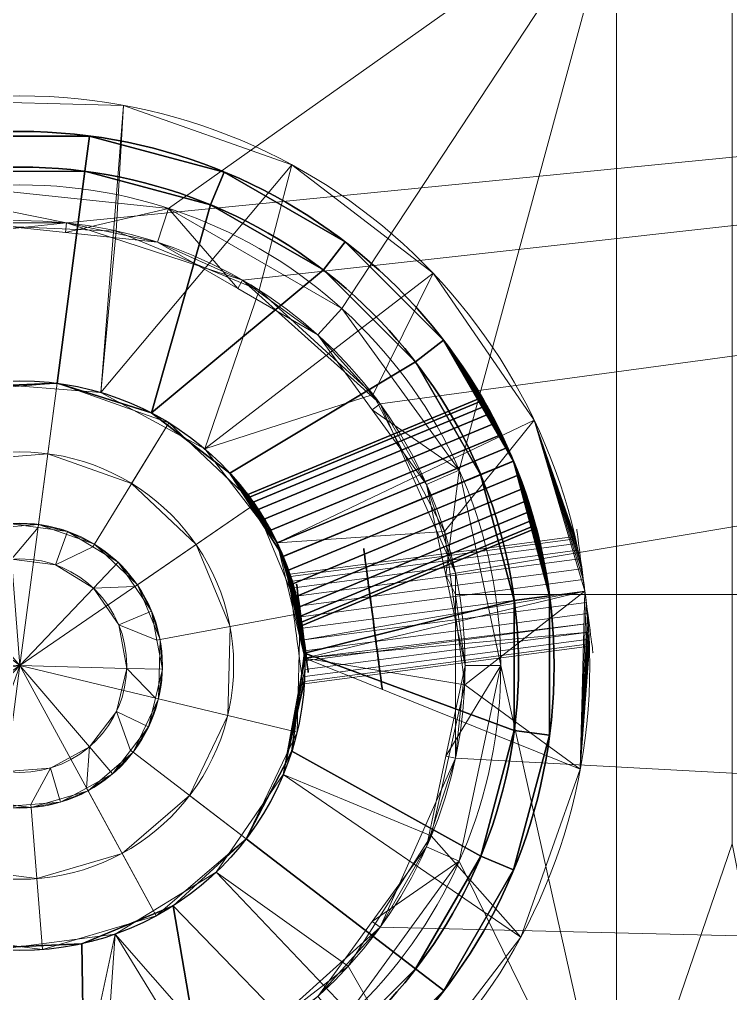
# Model space of a CAD drawing. Header units: millimetres. Extents: x 0 to 1550, y -55 to 90.
# Drawn here: x 439.99 to 459.95, y 15.79 to 43.15 of the extents above; entities that cross this region are included whole.
import ezdxf
from ezdxf.lldxf.tags import DXFTag

# ---------------------------------------------------------------- set-up
doc = ezdxf.new("R2010")
doc.units = ezdxf.units.MM
doc.layers.add('1', color=7, linetype='Continuous', true_color=0xffffff)
tags = doc.linetypes.add('DASHED', pattern=[25.72, 12.86, -12.86]).pattern_tags.tags
tags[6:7] = [DXFTag(74, 4), DXFTag(75, 0), DXFTag(340, '0'), DXFTag(46, 0.0), DXFTag(50, 0.0), DXFTag(44, 0.0), DXFTag(45, 0.0)]
tags[4:5] = [DXFTag(74, 4), DXFTag(75, 0), DXFTag(340, '0'), DXFTag(46, 0.0), DXFTag(50, 0.0), DXFTag(44, 0.0), DXFTag(45, 0.0)]

# ---------------------------------------------------------------- blocks, each defined once
blk = doc.blocks.new('UG_SURFACE_001')
at = {"layer": '1', "color": 252, "linetype": 'Continuous', "lineweight": 18}
for points in [[(358.249992, 54.249998), (611.750007, 54.249998), (441.306591, 37.431523)], [(441.306591, 37.431523), (436.137289, 36.888208), (358.249992, 54.249998)], [(446.249992, 35.825316), (441.306591, 37.431523), (611.750007, 54.249998)], [(611.750007, 54.249998), (450.1127, 32.347314), (446.249992, 35.825316)], [(611.750007, 54.249998), (452.226847, 27.598897), (450.1127, 32.347314)], [(611.750007, 54.249998), (611.750007, 27.000001), (452.226847, 27.000001), (452.226847, 27.598897)], [(438.588858, 38.426045, 25), (444.171727, 37.839264, 25), (456.750005, 46.750002, 25), (423.24999, 46.750002, 25)], [(456.750005, 46.750002, 25), (444.171727, 37.839264, 25), (449.03326, 35.032455, 25)], [(456.750005, 46.750002, 25), (449.03326, 35.032455, 25), (452.332854, 30.490944, 25)], [(452.332854, 30.490944, 25), (453.500003, 25, 25), (456.750005, 10.5, 25), (456.750005, 46.750002, 25)], [(456.750005, 46.750002, 25), (456.750005, 10.5, 25), (460.000008, 20, 25), (460.000008, 45.000002, 25)], [(444.171727, 37.839264, 25), (438.588858, 38.426045, 25), (438.693404, 37.431523, 24), (441.27804, 37.159864, 24)], [(441.27804, 37.159864, 24), (443.862706, 36.888208, 24), (444.171727, 37.839264, 25)], [(444.171727, 37.839264, 25), (443.862706, 36.888208, 24), (446.113408, 35.58876, 24)], [(446.113408, 35.58876, 24), (448.364139, 34.289312, 24), (449.03326, 35.032455, 25), (444.171727, 37.839264, 25)], [(438.693404, 37.431523, 24), (436.137289, 36.888208), (441.306591, 37.431523)], [(441.306591, 37.431523), (441.27804, 37.159864, 24), (438.693404, 37.431523, 24)], [(443.862706, 36.888208, 24), (441.27804, 37.159864, 24), (441.306591, 37.431523)], [(443.862706, 36.888208, 24), (441.306591, 37.431523), (446.249992, 35.825316)], [(446.249992, 35.825316), (446.113408, 35.58876, 24), (443.862706, 36.888208, 24)], [(448.364139, 34.289312, 24), (446.113408, 35.58876, 24), (446.249992, 35.825316)], [(446.249992, 35.825316), (450.1127, 32.347314), (448.364139, 34.289312, 24)], [(452.332854, 30.490944, 25), (449.03326, 35.032455, 25), (448.364139, 34.289312, 24), (449.891716, 32.186758, 24)], [(450.1127, 32.347314), (449.891716, 32.186758, 24), (448.364139, 34.289312, 24)], [(451.419324, 30.084208, 24), (449.891716, 32.186758, 24), (450.1127, 32.347314)], [(451.419324, 30.084208, 24), (450.1127, 32.347314), (452.226847, 27.598897)], [(449.891716, 32.186758, 24), (451.419324, 30.084208, 24), (452.332854, 30.490944, 25)], [(452.332854, 30.490944, 25), (451.419324, 30.084208, 24), (451.95967, 27.542105, 24)], [(451.95967, 27.542105, 24), (452.499986, 25, 24), (453.500003, 25, 25), (452.332854, 30.490944, 25)], [(452.226847, 27.598897), (451.95967, 27.542105, 24), (451.419324, 30.084208, 24)], [(451.95967, 27.542105, 24), (452.226847, 27.598897), (452.226847, 27.000001)], [(452.499986, 25, 24), (451.95967, 27.542105, 24), (452.226847, 27.000001)], [(452.226847, 22.401104), (452.226847, 27.000001), (611.750007, 27.000001), (611.750007, 13.75)], [(452.499986, 25, 24), (452.226847, 27.000001), (452.226847, 22.401104)], [(451.95967, 22.457896, 24), (451.419324, 19.915791, 24), (452.332854, 19.509055, 25), (453.500003, 25, 25)], [(452.226847, 22.401104), (451.95967, 22.457896, 24), (452.499986, 25, 24)], [(453.500003, 25, 25), (452.499986, 25, 24), (451.95967, 22.457896, 24)], [(456.750005, 10.5, 25), (453.500003, 25, 25), (452.332854, 19.509055, 25)], [(451.419324, 19.915791, 24), (451.95967, 22.457896, 24), (452.226847, 22.401104)], [(611.750007, 13.75), (450.1127, 17.652685), (452.226847, 22.401104)], [(452.226847, 22.401104), (450.1127, 17.652685), (451.419324, 19.915791, 24)], [(456.750005, 10.5, 25), (460.761219, 16.173165, 25), (460.000008, 20, 25)], [(450.1127, 17.652685), (449.891716, 17.813241, 24), (451.419324, 19.915791, 24)], [(452.332854, 19.509055, 25), (451.419324, 19.915791, 24), (449.891716, 17.813241, 24)], [(449.891716, 17.813241, 24), (448.364139, 15.710689, 24), (449.03326, 14.967545, 25), (452.332854, 19.509055, 25)], [(452.332854, 19.509055, 25), (449.03326, 14.967545, 25), (456.750005, 10.5, 25)], [(448.364139, 15.710689, 24), (449.891716, 17.813241, 24), (450.1127, 17.652685)], [(446.249992, 14.174682), (450.1127, 17.652685), (611.750007, 13.75)], [(450.1127, 17.652685), (446.249992, 14.174682), (448.364139, 15.710689, 24)], [(456.750005, 10.5, 25), (462.928921, 12.928932, 25), (460.761219, 16.173165, 25)]]:
    blk.add_3dface(points, dxfattribs=at)
blk = doc.blocks.new('fiksator_0601-01_BODY')
at = {"layer": '1', "color": 252, "linetype": 'Continuous', "lineweight": 18, "extrusion": (0, 0, -1)}
for centre, radius in [((-440, 25, -25), 13.5), ((-440, 25), 12.5)]:
    blk.add_circle(centre, radius, dxfattribs=at)
at = {"layer": '1', "color": 252, "linetype": 'Continuous', "lineweight": 18}
blk.add_circle((440, 25, 24), 12.5, dxfattribs=at)
blk.add_blockref('UG_SURFACE_001', (0, 0), dxfattribs=at)
blk = doc.blocks.new('UG_SURFACE_006')
at = {"layer": '1', "color": 30, "linetype": 'Continuous', "lineweight": 18}
for points in [[(-4.944272, 15.216905), (0, 16.000001), (-0.836228, 7.956175)], [(0, 16.000001), (-4.944272, 15.216905), (-0.634713, 15.987406, 8.574412)], [(-0.324446, 15.996709, 11.526399), (-4.944272, 15.216905, 29.999999), (0, 16.000001, 29.999999)], [(0, 16.000001, 29.999999), (-4.944272, 15.216905, 29.999999), (-2.170602, 12.310097, 29.999999)], [(-4.944272, 15.216905, 29.999999), (-0.324446, 15.996709, 11.526399), (-0.917239, 15.973687, 11.262471)], [(-1.159678, 15.957918, 8.955821), (-0.634713, 15.987406, 8.574412), (-4.944272, 15.216905)], [(-0.917239, 15.973687, 11.262471), (-1.351433, 15.942823, 10.78025), (-4.944272, 15.216905, 29.999999)], [(-4.944272, 15.216905), (-1.484124, 15.93102, 9.517779), (-1.159678, 15.957918, 8.955821)], [(-1.351433, 15.942823, 10.78025), (-1.551951, 15.924554, 10.163116), (-4.944272, 15.216905, 29.999999)], [(-1.551951, 15.924554, 10.163116), (-1.484124, 15.93102, 9.517779), (-4.944272, 15.216905)], [(-4.944272, 15.216905), (-4.944272, 15.216905, 29.999999), (-1.551951, 15.924554, 10.163116)], [(-2.170602, 12.310097, 29.999999), (2.170602, 12.310097, 29.999999), (4.944272, 15.216905, 29.999999), (0, 16.000001, 29.999999)], [(-1.551951, 7.848022, 10.163116), (-1.551951, 15.924554, 10.163116), (-1.351433, 15.942823, 10.78025), (-1.351433, 7.885026, 10.78025)], [(-1.484124, 7.861131, 9.517779), (-1.484124, 15.93102, 9.517779), (-1.551951, 15.924554, 10.163116), (-1.551951, 7.848022, 10.163116)], [(-1.159678, 7.915501, 8.955821), (-1.159678, 15.957918, 8.955821), (-1.484124, 15.93102, 9.517779), (-1.484124, 7.861131, 9.517779)], [(-1.351433, 7.885026, 10.78025), (-1.351433, 15.942823, 10.78025), (-0.917239, 15.973687, 11.262471), (-0.917239, 7.947243, 11.262471)], [(-0.835769, 7.952077, 8.720488), (-0.634713, 7.974781, 8.574412), (-0.634713, 15.987406, 8.574412), (-1.159678, 15.957918, 8.955821)], [(-1.159678, 15.957918, 8.955821), (-1.159678, 7.915501, 8.955821), (-0.835769, 7.952077, 8.720488)], [(-0.917239, 15.973687, 11.262471), (-0.324446, 15.996709, 11.526399), (-0.324446, 7.993418, 11.526399), (-0.836021, 7.953569, 11.298631)], [(-0.836021, 7.953569, 11.298631), (-0.917239, 7.947243, 11.262471), (-0.917239, 15.973687, 11.262471)], [(2.472136, 7.608452), (-0.836228, 7.956175), (0, 16.000001), (4.944272, 15.216905)], [(-0.634713, 15.987406, 8.574412), (0, 16.000001, 8.4395), (0, 16.000001)], [(0, 8, 8.4395), (0, 16.000001, 8.4395), (-0.634713, 15.987406, 8.574412), (-0.634713, 7.974781, 8.574412)], [(0, 16.000001, 29.999999), (0, 15.996709, 11.526399), (-0.324446, 15.996709, 11.526399)], [(-0.324446, 7.993418, 11.526399), (-0.324446, 15.996709, 11.526399), (0, 15.996709, 11.526399)], [(0, 15.996709, 11.526399), (0.324446, 15.996709, 11.526399), (0.324446, 7.993418, 11.526399), (-0.324446, 7.993418, 11.526399)], [(0, 16.000001, 29.999999), (4.944272, 15.216905, 29.999999), (0.324446, 15.996709, 11.526399)], [(0, 16.000001), (0, 16.000001, 8.4395), (0.634713, 15.987406, 8.574412)], [(0.634713, 15.987406, 8.574412), (4.944272, 15.216905), (0, 16.000001)], [(0.324446, 15.996709, 11.526399), (0, 15.996709, 11.526399), (0, 16.000001, 29.999999)], [(0.634713, 7.974781, 8.574412), (0.634713, 15.987406, 8.574412), (0, 16.000001, 8.4395), (0, 8, 8.4395)], [(0.917239, 15.973687, 11.262471), (0.324446, 15.996709, 11.526399), (4.944272, 15.216905, 29.999999)], [(0.324446, 7.993418, 11.526399), (0.324446, 15.996709, 11.526399), (0.917239, 15.973687, 11.262471), (0.917239, 7.947243, 11.262471)], [(4.944272, 15.216905), (0.634713, 15.987406, 8.574412), (1.159678, 15.957918, 8.955821)], [(1.159678, 7.915501, 8.955821), (1.159678, 15.957918, 8.955821), (0.634713, 15.987406, 8.574412), (0.634713, 7.974781, 8.574412)], [(4.944272, 15.216905, 29.999999), (1.351433, 15.942823, 10.78025), (0.917239, 15.973687, 11.262471)], [(0.917239, 7.947243, 11.262471), (0.917239, 15.973687, 11.262471), (1.351433, 15.942823, 10.78025), (1.351433, 7.885026, 10.78025)], [(1.159678, 15.957918, 8.955821), (1.484124, 15.93102, 9.517779), (4.944272, 15.216905)], [(1.484124, 7.861131, 9.517779), (1.484124, 15.93102, 9.517779), (1.159678, 15.957918, 8.955821), (1.159678, 7.915501, 8.955821)], [(4.944272, 15.216905, 29.999999), (1.551951, 15.924554, 10.163116), (1.351433, 15.942823, 10.78025)], [(1.351433, 7.885026, 10.78025), (1.351433, 15.942823, 10.78025), (1.551951, 15.924554, 10.163116), (1.551951, 7.848022, 10.163116)], [(4.944272, 15.216905), (1.484124, 15.93102, 9.517779), (1.551951, 15.924554, 10.163116)], [(1.551951, 7.848022, 10.163116), (1.551951, 15.924554, 10.163116), (1.484124, 15.93102, 9.517779), (1.484124, 7.861131, 9.517779)], [(1.551951, 15.924554, 10.163116), (4.944272, 15.216905, 29.999999), (4.944272, 15.216905)], [(-0.836228, 7.956175), (-4, 6.928203), (-9.404564, 12.944272), (-4.944272, 15.216905)], [(-4.944272, 15.216905, 29.999999), (-4.944272, 15.216905), (-9.404564, 12.944272), (-9.404564, 12.944272, 29.999999)], [(-6.25, 10.825317, 29.999999), (-2.170602, 12.310097, 29.999999), (-4.944272, 15.216905, 29.999999), (-9.404564, 12.944272, 29.999999)], [(2.170602, 12.310097, 29.999999), (6.25, 10.825317, 29.999999), (9.404564, 12.944272, 29.999999), (4.944272, 15.216905, 29.999999)], [(4.944272, 15.216905), (9.404564, 12.944272), (5.353045, 5.945159), (2.472136, 7.608452)], [(9.404564, 12.944272, 29.999999), (9.404564, 12.944272), (4.944272, 15.216905), (4.944272, 15.216905, 29.999999)], [(-4, 6.928203), (-6.472136, 4.702282), (-12.944272, 9.404564), (-9.404564, 12.944272)], [(-9.404564, 12.944272, 29.999999), (-9.404564, 12.944272), (-12.944272, 9.404564), (-12.944272, 9.404564, 29.999999)], [(-9.404564, 12.944272, 29.999999), (-12.944272, 9.404564, 29.999999), (-9.575555, 8.034845, 29.999999), (-6.25, 10.825317, 29.999999)], [(7.308363, 3.253893), (5.353045, 5.945159), (9.404564, 12.944272), (12.944272, 9.404564)], [(12.944272, 9.404564, 29.999999), (9.404564, 12.944272, 29.999999), (6.25, 10.825317, 29.999999), (9.575555, 8.034845, 29.999999)], [(12.944272, 9.404564, 29.999999), (12.944272, 9.404564), (9.404564, 12.944272), (9.404564, 12.944272, 29.999999)], [(-2.170602, 12.310097, 52.999999), (-2.170602, 12.310097, 29.999999), (-6.25, 10.825317, 29.999999), (-6.25, 10.825317, 52.999999)], [(-4, 6.928203, 52.999999), (-0.836228, 7.956175, 52.999999), (-2.170602, 12.310097, 52.999999), (-6.25, 10.825317, 52.999999)], [(2.170602, 12.310097, 52.999999), (2.170602, 12.310097, 29.999999), (-2.170602, 12.310097, 29.999999), (-2.170602, 12.310097, 52.999999)], [(2.170602, 12.310097, 52.999999), (-2.170602, 12.310097, 52.999999), (-0.836228, 7.956175, 52.999999), (2.472136, 7.608452, 52.999999)], [(6.25, 10.825317, 52.999999), (6.25, 10.825317, 29.999999), (2.170602, 12.310097, 29.999999), (2.170602, 12.310097, 52.999999)], [(6.25, 10.825317, 52.999999), (2.170602, 12.310097, 52.999999), (2.472136, 7.608452, 52.999999), (5.353045, 5.945159, 52.999999)], [(-6.25, 10.825317, 52.999999), (-6.25, 10.825317, 29.999999), (-9.575555, 8.034845, 29.999999), (-9.575555, 8.034845, 52.999999)], [(-6.25, 10.825317, 52.999999), (-9.575555, 8.034845, 52.999999), (-6.472136, 4.702282, 52.999999), (-4, 6.928203, 52.999999)], [(5.353045, 5.945159, 52.999999), (9.575555, 8.034845, 52.999999), (6.25, 10.825317, 52.999999)], [(9.575555, 8.034845, 52.999999), (9.575555, 8.034845, 29.999999), (6.25, 10.825317, 29.999999), (6.25, 10.825317, 52.999999)], [(-6.472136, 4.702282), (-7.825181, 1.663294), (-15.216905, 4.944272), (-12.944272, 9.404564)], [(-11.746158, 4.275252, 29.999999), (-9.575555, 8.034845, 29.999999), (-12.944272, 9.404564, 29.999999), (-15.216905, 4.944272, 29.999999)], [(12.944272, 9.404564), (15.216905, 4.944272), (7.308363, 3.253893)], [(9.575555, 8.034845, 29.999999), (11.746158, 4.275252, 29.999999), (15.216905, 4.944272, 29.999999), (12.944272, 9.404564, 29.999999)], [(15.216905, 4.944272, 29.999999), (15.216905, 4.944272), (12.944272, 9.404564), (12.944272, 9.404564, 29.999999)], [(-9.575555, 8.034845, 52.999999), (-9.575555, 8.034845, 29.999999), (-11.746158, 4.275252, 29.999999), (-11.746158, 4.275252, 52.999999)], [(-7.825181, 1.663294, 52.999999), (-6.472136, 4.702282, 52.999999), (-9.575555, 8.034845, 52.999999), (-11.746158, 4.275252, 52.999999)], [(-4, 6.928203), (-0.836228, 7.956175), (-0.835769, 7.952077, 8.720488)], [(-0.836021, 7.953569, 11.298631), (-0.836228, 7.956175, 52.999999), (-4, 6.928203, 52.999999)], [(-4, 6.928203, 52.999999), (-0.917239, 7.947243, 11.262471), (-0.836021, 7.953569, 11.298631)], [(-0.835769, 7.952077, 8.720488), (-1.159678, 7.915501, 8.955821), (-4, 6.928203)], [(-4, 6.928203, 52.999999), (-1.351433, 7.885026, 10.78025), (-0.917239, 7.947243, 11.262471)], [(0, 8, 8.4395), (-0.836228, 7.956175), (2.472136, 7.608452)], [(0, 8, 8.4395), (-0.634713, 7.974781, 8.574412), (-0.836228, 7.956175)], [(-0.836228, 7.956175, 52.999999), (-0.324446, 7.993418, 11.526399), (0.324446, 7.993418, 11.526399)], [(0.324446, 7.993418, 11.526399), (2.472136, 7.608452, 52.999999), (-0.836228, 7.956175, 52.999999)], [(-0.836228, 7.956175, 52.999999), (-0.836021, 7.953569, 11.298631), (-0.324446, 7.993418, 11.526399)], [(-0.634713, 7.974781, 8.574412), (-0.835769, 7.952077, 8.720488), (-0.836228, 7.956175)], [(2.472136, 7.608452), (0.634713, 7.974781, 8.574412), (0, 8, 8.4395)], [(2.472136, 7.608452, 52.999999), (0.324446, 7.993418, 11.526399), (0.917239, 7.947243, 11.262471)], [(2.472136, 7.608452), (1.159678, 7.915501, 8.955821), (0.634713, 7.974781, 8.574412)], [(0.917239, 7.947243, 11.262471), (1.351433, 7.885026, 10.78025), (2.472136, 7.608452, 52.999999)], [(11.746158, 4.275252, 52.999999), (9.575555, 8.034845, 52.999999), (5.353045, 5.945159, 52.999999), (7.308363, 3.253893, 52.999999)], [(11.746158, 4.275252, 52.999999), (11.746158, 4.275252, 29.999999), (9.575555, 8.034845, 29.999999), (9.575555, 8.034845, 52.999999)], [(-1.159678, 7.915501, 8.955821), (-1.484124, 7.861131, 9.517779), (-4, 6.928203)], [(-4, 6.928203, 52.999999), (-1.551951, 7.848022, 10.163116), (-1.351433, 7.885026, 10.78025)], [(-4, 6.928203), (-1.484124, 7.861131, 9.517779), (-1.551951, 7.848022, 10.163116)], [(-1.551951, 7.848022, 10.163116), (-4, 6.928203, 52.999999), (-4, 6.928203)], [(2.472136, 7.608452), (1.484124, 7.861131, 9.517779), (1.159678, 7.915501, 8.955821)], [(1.351433, 7.885026, 10.78025), (1.551951, 7.848022, 10.163116), (2.472136, 7.608452, 52.999999)], [(1.551951, 7.848022, 10.163116), (1.484124, 7.861131, 9.517779), (2.472136, 7.608452)], [(2.472136, 7.608452), (2.472136, 7.608452, 52.999999), (1.551951, 7.848022, 10.163116)], [(2.472136, 7.608452, 52.999999), (2.472136, 7.608452), (5.353045, 5.945159), (5.353045, 5.945159, 52.999999)], [(-6.472136, 4.702282, 52.999999), (-6.472136, 4.702282), (-4, 6.928203), (-4, 6.928203, 52.999999)], [(5.353045, 5.945159, 52.999999), (5.353045, 5.945159), (7.308363, 3.253893), (7.308363, 3.253893, 52.999999)], [(-16.000001, 0), (-15.216905, 4.944272), (-7.825181, 1.663294)], [(15.216905, 4.944272), (16.000001, 0), (8, 0), (7.308363, 3.253893)], [(11.746158, 4.275252, 29.999999), (12.5, 0, 29.999999), (16.000001, 0, 29.999999), (15.216905, 4.944272, 29.999999)], [(16.000001, 0, 29.999999), (16.000001, 0), (15.216905, 4.944272), (15.216905, 4.944272, 29.999999)], [(-7.825181, 1.663294, 52.999999), (-7.825181, 1.663294), (-6.472136, 4.702282), (-6.472136, 4.702282, 52.999999)], [(-7.825181, 1.663294, 52.999999), (-11.746158, 4.275252, 52.999999), (-12.5, 0, 52.999999)], [(7.308363, 3.253893, 52.999999), (8, 0, 52.999999), (12.5, 0, 52.999999), (11.746158, 4.275252, 52.999999)], [(12.5, 0, 52.999999), (12.5, 0, 29.999999), (11.746158, 4.275252, 29.999999), (11.746158, 4.275252, 52.999999)], [(7.308363, 3.253893, 52.999999), (7.308363, 3.253893), (8, 0), (8, 0, 52.999999)], [(-7.825181, 1.663294), (-7.825181, -1.663294), (-15.216905, -4.944272), (-16.000001, 0)], [(-12.5, 0, 52.999999), (-11.746158, -4.275252, 52.999999), (-7.825181, -1.663294, 52.999999), (-7.825181, 1.663294, 52.999999)], [(-7.825181, -1.663294, 52.999999), (-7.825181, -1.663294), (-7.825181, 1.663294), (-7.825181, 1.663294, 52.999999)]]:
    blk.add_3dface(points, dxfattribs=at)
blk = doc.blocks.new('vtulka_0601-02_BODY')
at = {"layer": '1', "color": 30, "linetype": 'Continuous', "lineweight": 18, "extrusion": (0, 0, -1)}
blk.add_circle((0, 0, -30), 16, dxfattribs=at)
at = {"layer": '1', "color": 30, "linetype": 'Continuous', "lineweight": 18}
for centre, radius in [((0, 0), 16), ((0, 0, 53), 12.5), ((0, 0, 30), 12.5), ((0, 0), 8), ((0, 0, 53), 8)]:
    blk.add_circle(centre, radius, dxfattribs=at)
at = {"layer": '1', "color": 3, "linetype": 'DASHED', "lineweight": 18, "extrusion": (0, -1, 0)}
for centre in [(0, 10, -16), (0, 10, -7.807)]:
    blk.add_circle(centre, 1.75, dxfattribs=at)
at = {"layer": '1', "color": 30, "linetype": 'Continuous', "lineweight": 18}
for points, knots in [([(0, 16, 8.44), (-0.103, 16, 8.44), (-0.205, 15.999, 8.45), (-0.404, 15.995, 8.489), (-0.503, 15.992, 8.519), (-0.692, 15.985, 8.598), (-0.782, 15.981, 8.646), (-0.951, 15.972, 8.759), (-1.032, 15.967, 8.825), (-1.247, 15.952, 9.041), (-1.364, 15.942, 9.215), (-1.519, 15.928, 9.59), (-1.56, 15.924, 9.795), (-1.561, 15.924, 10.101), (-1.55, 15.925, 10.204), (-1.511, 15.929, 10.405), (-1.481, 15.931, 10.502), (-1.403, 15.938, 10.691), (-1.354, 15.943, 10.782), (-1.241, 15.952, 10.951), (-1.177, 15.957, 11.03), (-1.031, 15.967, 11.176), (-0.952, 15.972, 11.24), (-0.783, 15.981, 11.353), (-0.692, 15.985, 11.402), (-0.503, 15.992, 11.481), (-0.406, 15.995, 11.51), (-0.206, 15.999, 11.55), (-0.102, 16, 11.56), (0.203, 16, 11.561), (0.409, 15.996, 11.52), (0.784, 15.982, 11.364), (0.958, 15.972, 11.248), (1.174, 15.957, 11.033), (1.24, 15.952, 10.952), (1.354, 15.943, 10.783), (1.402, 15.939, 10.693), (1.48, 15.931, 10.505), (1.51, 15.929, 10.405), (1.55, 15.925, 10.206), (1.56, 15.924, 10.105), (1.561, 15.924, 9.898), (1.551, 15.925, 9.797), (1.511, 15.928, 9.597), (1.481, 15.931, 9.498), (1.403, 15.938, 9.309), (1.355, 15.943, 9.219), (1.242, 15.952, 9.05), (1.176, 15.957, 8.969), (0.961, 15.972, 8.753), (0.787, 15.982, 8.637), (0.411, 15.996, 8.481), (0.206, 16, 8.44), (0, 16, 8.44)], [0, 0, 0, 0, 0.03125, 0.03125, 0.0625, 0.0625, 0.09375, 0.09375, 0.125, 0.125, 0.1875, 0.1875, 0.25, 0.25, 0.28125, 0.28125, 0.3125, 0.3125, 0.34375, 0.34375, 0.375, 0.375, 0.40625, 0.40625, 0.4375, 0.4375, 0.46875, 0.46875, 0.5, 0.5, 0.5625, 0.5625, 0.625, 0.625, 0.65625, 0.65625, 0.6875, 0.6875, 0.71875, 0.71875, 0.75, 0.75, 0.78125, 0.78125, 0.8125, 0.8125, 0.84375, 0.84375, 0.875, 0.875, 0.9375, 0.9375, 1, 1, 1, 1]), ([(0, 8, 8.44), (-0.103, 8, 8.44), (-0.205, 7.998, 8.45), (-0.405, 7.99, 8.489), (-0.504, 7.985, 8.52), (-0.693, 7.971, 8.598), (-0.782, 7.962, 8.646), (-0.952, 7.944, 8.759), (-1.032, 7.934, 8.825), (-1.247, 7.904, 9.04), (-1.363, 7.883, 9.214), (-1.519, 7.855, 9.589), (-1.56, 7.846, 9.795), (-1.561, 7.846, 10.101), (-1.55, 7.848, 10.205), (-1.51, 7.856, 10.405), (-1.481, 7.862, 10.503), (-1.363, 7.883, 10.786), (-1.249, 7.903, 10.958), (-1.031, 7.934, 11.176), (-0.953, 7.944, 11.24), (-0.784, 7.962, 11.353), (-0.693, 7.971, 11.402), (-0.504, 7.985, 11.48), (-0.407, 7.99, 11.51), (-0.206, 7.998, 11.55), (-0.103, 8, 11.56), (0.203, 8, 11.561), (0.409, 7.992, 11.52), (0.785, 7.964, 11.364), (0.958, 7.944, 11.248), (1.174, 7.914, 11.033), (1.24, 7.903, 10.952), (1.353, 7.885, 10.784), (1.401, 7.876, 10.694), (1.52, 7.855, 10.41), (1.56, 7.846, 10.207), (1.561, 7.846, 9.898), (1.551, 7.848, 9.797), (1.511, 7.856, 9.597), (1.481, 7.862, 9.497), (1.403, 7.876, 9.309), (1.355, 7.885, 9.219), (1.241, 7.903, 9.049), (1.176, 7.913, 8.969), (0.961, 7.943, 8.754), (0.787, 7.963, 8.637), (0.412, 7.992, 8.481), (0.207, 8, 8.44), (0, 8, 8.44)], [0, 0, 0, 0, 0.03125, 0.03125, 0.0625, 0.0625, 0.09375, 0.09375, 0.125, 0.125, 0.1875, 0.1875, 0.25, 0.25, 0.28125, 0.28125, 0.3125, 0.3125, 0.375, 0.375, 0.40625, 0.40625, 0.4375, 0.4375, 0.46875, 0.46875, 0.5, 0.5, 0.5625, 0.5625, 0.625, 0.625, 0.65625, 0.65625, 0.6875, 0.6875, 0.75, 0.75, 0.78125, 0.78125, 0.8125, 0.8125, 0.84375, 0.84375, 0.875, 0.875, 0.9375, 0.9375, 1, 1, 1, 1])]:
    blk.add_open_spline(points, degree=3, knots=knots, dxfattribs=at)
blk.add_blockref('UG_SURFACE_006', (0, 0), dxfattribs=at)
blk = doc.blocks.new('1029-0004_m4_BODY')
at = {"layer": '1', "color": 15, "linetype": 'Continuous', "lineweight": 25, "extrusion": (0, 0, -1)}
blk.add_circle((0, 0, -14), 2, dxfattribs=at)
at = {"layer": '1', "color": 4, "linetype": 'DASHED', "lineweight": 13, "extrusion": (2.34291e-15, 0, -1)}
blk.add_circle((0, 0, -14), 1.571, dxfattribs=at)
at = {"layer": '1', "color": 15, "linetype": 'Continuous', "lineweight": 25}
for centre in [(0, 0, 16), (0, 0, 14)]:
    blk.add_circle(centre, 1.25, dxfattribs=at)
blk = doc.blocks.new('UG_SURFACE_009')
at = {"layer": '1', "color": 95, "linetype": 'Continuous', "lineweight": 25}
for points in [[(7.5, 12.990381, 9), (3.882286, 14.488887, 9), (3.623467, 13.522961, 10), (7, 12.124356, 10)], [(3.882286, 14.488887, 1), (7.5, 12.990381, 1), (7, 12.124356), (3.623467, 13.522961)], [(7.5, 12.990381, 9), (7.5, 12.990381, 1), (3.882286, 14.488887, 1), (3.882286, 14.488887, 9)], [(0, 14, 10), (-3.623467, 13.522961, 10), (-1.389185, 7.878462, 10), (1.389185, 7.878462, 10)], [(1.389185, 7.878462), (-1.389185, 7.878462), (-3.623467, 13.522961), (0, 14)], [(1.389185, 7.878462, 10), (3.623467, 13.522961, 10), (0, 14, 10)], [(0, 14), (3.623467, 13.522961), (1.389185, 7.878462)], [(-3.623467, 13.522961, 10), (-7, 12.124356, 10), (-4, 6.928203, 10), (-1.389185, 7.878462, 10)], [(-1.389185, 7.878462), (-4, 6.928203), (-7, 12.124356), (-3.623467, 13.522961)], [(7, 12.124356, 10), (3.623467, 13.522961, 10), (1.389185, 7.878462, 10), (4, 6.928203, 10)], [(4, 6.928203), (1.389185, 7.878462), (3.623467, 13.522961), (7, 12.124356)], [(10.606602, 10.606602, 9), (7.5, 12.990381, 9), (7, 12.124356, 10), (9.899495, 9.899495, 10)], [(7.5, 12.990381, 1), (10.606602, 10.606602, 1), (9.899495, 9.899495), (7, 12.124356)], [(10.606602, 10.606602, 9), (10.606602, 10.606602, 1), (7.5, 12.990381, 1), (7.5, 12.990381, 9)], [(4, 6.928203, 10), (6.128355, 5.142301, 10), (9.899495, 9.899495, 10), (7, 12.124356, 10)], [(7, 12.124356), (9.899495, 9.899495), (6.128355, 5.142301), (4, 6.928203)], [(12.990381, 7.5, 9), (10.606602, 10.606602, 9), (9.899495, 9.899495, 10), (12.124356, 7, 10)], [(10.606602, 10.606602, 1), (12.990381, 7.5, 1), (12.124356, 7), (9.899495, 9.899495)], [(12.990381, 7.5, 9), (12.990381, 7.5, 1), (10.606602, 10.606602, 1), (10.606602, 10.606602, 9)], [(12.124356, 7, 10), (9.899495, 9.899495, 10), (6.128355, 5.142301, 10), (7.517541, 2.736161, 10)], [(7.517541, 2.736161), (6.128355, 5.142301), (9.899495, 9.899495), (12.124356, 7)], [(-1.389185, 7.878462), (-1.389185, 7.878462, 10), (-4, 6.928203, 10), (-4, 6.928203)], [(1.389185, 7.878462), (1.389185, 7.878462, 10), (-1.389185, 7.878462, 10), (-1.389185, 7.878462)], [(4, 6.928203), (4, 6.928203, 10), (1.389185, 7.878462, 10), (1.389185, 7.878462)], [(14.488887, 3.882286, 9), (12.990381, 7.5, 9), (12.124356, 7, 10), (13.522961, 3.623467, 10)], [(12.990381, 7.5, 1), (14.488887, 3.882286, 1), (13.522961, 3.623467), (12.124356, 7)], [(14.488887, 3.882286, 9), (14.488887, 3.882286, 1), (12.990381, 7.5, 1), (12.990381, 7.5, 9)], [(6.128355, 5.142301), (6.128355, 5.142301, 10), (4, 6.928203, 10), (4, 6.928203)], [(7.517541, 2.736161, 10), (13.522961, 3.623467, 10), (12.124356, 7, 10)], [(12.124356, 7), (13.522961, 3.623467), (7.517541, 2.736161)], [(7.517541, 2.736161), (7.517541, 2.736161, 10), (6.128355, 5.142301, 10), (6.128355, 5.142301)], [(15, 0, 9), (14.488887, 3.882286, 9), (13.522961, 3.623467, 10), (14, 0, 10)], [(14.488887, 3.882286, 1), (15, 0, 1), (14, 0), (13.522961, 3.623467)], [(15, 0, 1), (14.488887, 3.882286, 1), (14.977925, 0.813473, 3.172909)], [(14.488887, 3.882286, 1), (14.926183, 1.48629, 3.661739), (14.977925, 0.813473, 3.172909)], [(14.488887, 3.882286, 1), (14.87891, 1.902113, 4.381966), (14.926183, 1.48629, 3.661739)], [(14.488887, 3.882286, 1), (14.488887, 3.882286, 9), (14.867539, 1.989044, 5.209057)], [(14.867539, 1.989044, 5.209057), (14.87891, 1.902113, 4.381966), (14.488887, 3.882286, 1)], [(14.488887, 3.882286, 9), (15, 0, 9), (14.994236, 0.415823, 6.956295)], [(14.994236, 0.415823, 6.956295), (14.953864, 1.175571, 6.618034), (14.488887, 3.882286, 9)], [(14.953864, 1.175571, 6.618034), (14.899665, 1.732051, 6), (14.488887, 3.882286, 9)], [(14.899665, 1.732051, 6), (14.867539, 1.989044, 5.209057), (14.488887, 3.882286, 9)], [(7.517541, 2.736161, 10), (8, 0, 10), (14, 0, 10), (13.522961, 3.623467, 10)], [(13.522961, 3.623467), (14, 0), (8, 0), (7.517541, 2.736161)], [(7.517541, 2.736161, 10), (7.913155, 1.175571, 6.618034), (7.989186, 0.415823, 6.956295)], [(7.517541, 2.736161, 10), (7.810249, 1.732051, 6), (7.913155, 1.175571, 6.618034)], [(7.989186, 0.415823, 6.956295), (8, 0, 10), (7.517541, 2.736161, 10)], [(7.517541, 2.736161, 10), (7.748787, 1.989044, 5.209057), (7.810249, 1.732051, 6)], [(7.517541, 2.736161), (7.770583, 1.902113, 4.381966), (7.748787, 1.989044, 5.209057)], [(7.958534, 0.813473, 3.172909), (7.517541, 2.736161), (8, 0)], [(7.958534, 0.813473, 3.172909), (7.860721, 1.48629, 3.661739), (7.517541, 2.736161)], [(7.860721, 1.48629, 3.661739), (7.770583, 1.902113, 4.381966), (7.517541, 2.736161)], [(7.748787, 1.989044, 5.209057), (7.517541, 2.736161, 10), (7.517541, 2.736161)], [(7.770583, 1.902113, 4.381966), (14.87891, 1.902113, 4.381966), (14.867539, 1.989044, 5.209057), (7.748787, 1.989044, 5.209057)], [(7.748787, 1.989044, 5.209057), (14.867539, 1.989044, 5.209057), (14.899665, 1.732051, 6), (7.810249, 1.732051, 6)], [(7.860721, 1.48629, 3.661739), (14.926183, 1.48629, 3.661739), (14.87891, 1.902113, 4.381966), (7.770583, 1.902113, 4.381966)], [(7.810249, 1.732051, 6), (14.899665, 1.732051, 6), (14.953864, 1.175571, 6.618034), (7.913155, 1.175571, 6.618034)], [(7.958534, 0.813473, 3.172909), (14.977925, 0.813473, 3.172909), (14.926183, 1.48629, 3.661739), (7.860721, 1.48629, 3.661739)], [(7.913155, 1.175571, 6.618034), (14.953864, 1.175571, 6.618034), (14.994236, 0.415823, 6.956295), (7.989186, 0.415823, 6.956295)], [(8, 0, 3), (15, 0, 3), (14.977925, 0.813473, 3.172909), (7.958534, 0.813473, 3.172909)], [(8, 0), (8, 0, 3), (7.958534, 0.813473, 3.172909)], [(14.977925, 0.813473, 3.172909), (15, 0, 3), (15, 0, 1)], [(7.989186, 0, 6.956295), (7.989186, 0.415823, 6.956295), (14.994236, 0.415823, 6.956295), (14.994236, 0, 6.956295)], [(7.989186, 0.415823, 6.956295), (7.989186, 0, 6.956295), (8, 0, 10)], [(15, 0, 9), (14.994236, 0, 6.956295), (14.994236, 0.415823, 6.956295)], [(13.522961, -3.623467, 10), (14, 0, 10), (8, 0, 10), (7.517541, -2.736161, 10)], [(8, 0), (7.517541, -2.736161), (7.958534, -0.813473, 3.172909)], [(7.517541, -2.736161, 10), (8, 0, 10), (7.989186, -0.415823, 6.956295)], [(14, 0), (13.522961, -3.623467), (7.517541, -2.736161), (8, 0)], [(7.958534, -0.813473, 3.172909), (14.977925, -0.813473, 3.172909), (15, 0, 3), (8, 0, 3)], [(7.958534, -0.813473, 3.172909), (8, 0, 3), (8, 0)], [(14.994236, 0, 6.956295), (14.994236, -0.415823, 6.956295), (7.989186, -0.415823, 6.956295), (7.989186, 0, 6.956295)], [(8, 0, 10), (7.989186, 0, 6.956295), (7.989186, -0.415823, 6.956295)], [(14.488887, -3.882286, 9), (15, 0, 9), (14, 0, 10), (13.522961, -3.623467, 10)], [(15, 0, 1), (14.488887, -3.882286, 1), (13.522961, -3.623467), (14, 0)], [(14.994236, -0.415823, 6.956295), (15, 0, 9), (14.488887, -3.882286, 9)], [(14.977925, -0.813473, 3.172909), (14.488887, -3.882286, 1), (15, 0, 1)], [(15, 0, 1), (15, 0, 3), (14.977925, -0.813473, 3.172909)], [(14.994236, -0.415823, 6.956295), (14.994236, 0, 6.956295), (15, 0, 9)], [(7.989186, -0.415823, 6.956295), (7.913155, -1.175571, 6.618034), (7.517541, -2.736161, 10)], [(7.989186, -0.415823, 6.956295), (14.994236, -0.415823, 6.956295), (14.953864, -1.175571, 6.618034), (7.913155, -1.175571, 6.618034)], [(14.488887, -3.882286, 9), (14.953864, -1.175571, 6.618034), (14.994236, -0.415823, 6.956295)], [(7.517541, -2.736161), (7.860721, -1.48629, 3.661739), (7.958534, -0.813473, 3.172909)], [(7.860721, -1.48629, 3.661739), (14.926183, -1.48629, 3.661739), (14.977925, -0.813473, 3.172909), (7.958534, -0.813473, 3.172909)], [(14.977925, -0.813473, 3.172909), (14.926183, -1.48629, 3.661739), (14.488887, -3.882286, 1)], [(7.913155, -1.175571, 6.618034), (7.810249, -1.732051, 6), (7.517541, -2.736161, 10)], [(7.913155, -1.175571, 6.618034), (14.953864, -1.175571, 6.618034), (14.899665, -1.732051, 6), (7.810249, -1.732051, 6)], [(14.488887, -3.882286, 9), (14.899665, -1.732051, 6), (14.953864, -1.175571, 6.618034)], [(7.517541, -2.736161), (7.770583, -1.902113, 4.381966), (7.860721, -1.48629, 3.661739)], [(7.770583, -1.902113, 4.381966), (14.87891, -1.902113, 4.381966), (14.926183, -1.48629, 3.661739), (7.860721, -1.48629, 3.661739)], [(14.926183, -1.48629, 3.661739), (14.87891, -1.902113, 4.381966), (14.488887, -3.882286, 1)], [(7.810249, -1.732051, 6), (7.748787, -1.989044, 5.209057), (7.517541, -2.736161, 10)], [(7.748787, -1.989044, 5.209057), (7.770583, -1.902113, 4.381966), (7.517541, -2.736161)], [(7.810249, -1.732051, 6), (14.899665, -1.732051, 6), (14.867539, -1.989044, 5.209057), (7.748787, -1.989044, 5.209057)], [(7.748787, -1.989044, 5.209057), (14.867539, -1.989044, 5.209057), (14.87891, -1.902113, 4.381966), (7.770583, -1.902113, 4.381966)], [(14.488887, -3.882286, 9), (14.867539, -1.989044, 5.209057), (14.899665, -1.732051, 6)], [(14.488887, -3.882286, 1), (14.87891, -1.902113, 4.381966), (14.867539, -1.989044, 5.209057)], [(7.517541, -2.736161), (7.517541, -2.736161, 10), (7.748787, -1.989044, 5.209057)], [(14.867539, -1.989044, 5.209057), (14.488887, -3.882286, 9), (14.488887, -3.882286, 1)], [(12.124356, -7, 10), (13.522961, -3.623467, 10), (7.517541, -2.736161, 10), (6.128355, -5.142301, 10)], [(6.128355, -5.142301), (6.128355, -5.142301, 10), (7.517541, -2.736161, 10), (7.517541, -2.736161)], [(6.128355, -5.142301), (7.517541, -2.736161), (13.522961, -3.623467), (12.124356, -7)], [(12.990381, -7.5, 9), (14.488887, -3.882286, 9), (13.522961, -3.623467, 10), (12.124356, -7, 10)], [(14.488887, -3.882286, 1), (12.990381, -7.5, 1), (12.124356, -7), (13.522961, -3.623467)], [(12.990381, -7.5, 9), (12.990381, -7.5, 1), (14.488887, -3.882286, 1), (14.488887, -3.882286, 9)], [(6.128355, -5.142301, 10), (4, -6.928203, 10), (7, -12.124356, 10), (9.899495, -9.899495, 10)], [(4, -6.928203), (4, -6.928203, 10), (6.128355, -5.142301, 10), (6.128355, -5.142301)], [(9.899495, -9.899495), (7, -12.124356), (4, -6.928203), (6.128355, -5.142301)], [(6.128355, -5.142301, 10), (9.899495, -9.899495, 10), (12.124356, -7, 10)], [(12.124356, -7), (9.899495, -9.899495), (6.128355, -5.142301)], [(4, -6.928203, 10), (1.389185, -7.878462, 10), (3.623467, -13.522961, 10), (7, -12.124356, 10)], [(1.389185, -7.878462), (1.389185, -7.878462, 10), (4, -6.928203, 10), (4, -6.928203)], [(7, -12.124356), (3.623467, -13.522961), (1.389185, -7.878462), (4, -6.928203)], [(10.606602, -10.606602, 9), (12.990381, -7.5, 9), (12.124356, -7, 10), (9.899495, -9.899495, 10)], [(12.990381, -7.5, 1), (10.606602, -10.606602, 1), (9.899495, -9.899495), (12.124356, -7)], [(10.606602, -10.606602, 9), (10.606602, -10.606602, 1), (12.990381, -7.5, 1), (12.990381, -7.5, 9)], [(7.5, -12.990381, 9), (10.606602, -10.606602, 9), (9.899495, -9.899495, 10), (7, -12.124356, 10)], [(10.606602, -10.606602, 1), (7.5, -12.990381, 1), (7, -12.124356), (9.899495, -9.899495)], [(7.5, -12.990381, 9), (7.5, -12.990381, 1), (10.606602, -10.606602, 1), (10.606602, -10.606602, 9)], [(3.882286, -14.488887, 9), (7.5, -12.990381, 9), (7, -12.124356, 10), (3.623467, -13.522961, 10)], [(7.5, -12.990381, 1), (3.882286, -14.488887, 1), (3.623467, -13.522961), (7, -12.124356)], [(3.882286, -14.488887, 9), (3.882286, -14.488887, 1), (7.5, -12.990381, 1), (7.5, -12.990381, 9)]]:
    blk.add_3dface(points, dxfattribs=at)
blk = doc.blocks.new('1098-016_BODY')
at = {"layer": '1', "color": 95, "linetype": 'Continuous', "lineweight": 25, "extrusion": (0, 0, -1)}
for centre, radius in [((0, 0, -9), 15), ((0, 0), 14), ((0, 0), 8), ((0, 0, -10), 8)]:
    blk.add_circle(centre, radius, dxfattribs=at)
at = {"layer": '1', "color": 95, "linetype": 'Continuous', "lineweight": 25}
for centre, radius in [((0, 0, 1), 15), ((0, 0, 10), 14)]:
    blk.add_circle(centre, radius, dxfattribs=at)
for points, knots in [([(8, 0, 3), (8, 0.133, 3), (7.997, 0.263, 3.013), (7.984, 0.519, 3.064), (7.975, 0.647, 3.103), (7.951, 0.889, 3.203), (7.938, 1.003, 3.265), (7.907, 1.22, 3.41), (7.89, 1.323, 3.494), (7.841, 1.598, 3.77), (7.808, 1.747, 3.992), (7.772, 1.897, 4.353), (7.762, 1.935, 4.479), (7.749, 1.987, 4.738), (7.746, 2, 4.868), (7.746, 2, 5.13), (7.749, 1.987, 5.263), (7.762, 1.936, 5.52), (7.772, 1.898, 5.645), (7.808, 1.747, 6.009), (7.841, 1.6, 6.229), (7.891, 1.322, 6.507), (7.907, 1.221, 6.589), (7.937, 1.005, 6.734), (7.951, 0.888, 6.797), (7.975, 0.647, 6.897), (7.984, 0.522, 6.935), (7.997, 0.264, 6.987), (8, 0.132, 7), (8, -0.261, 7), (7.986, -0.525, 6.947), (7.952, -0.886, 6.798), (7.938, -1.003, 6.735), (7.907, -1.221, 6.59), (7.891, -1.321, 6.507), (7.858, -1.505, 6.323), (7.841, -1.59, 6.221), (7.81, -1.734, 6.005), (7.796, -1.796, 5.89), (7.76, -1.948, 5.525), (7.746, -2, 5.265), (7.746, -2, 4.869), (7.749, -1.987, 4.739), (7.762, -1.936, 4.482), (7.772, -1.897, 4.354), (7.808, -1.747, 3.992), (7.841, -1.599, 3.77), (7.907, -1.232, 3.403), (7.94, -1.01, 3.254), (7.975, -0.649, 3.104), (7.984, -0.521, 3.065), (7.997, -0.263, 3.013), (8, -0.133, 3), (8, 0, 3)], [0, 0, 0, 0, 0.03125, 0.03125, 0.0625, 0.0625, 0.09375, 0.09375, 0.125, 0.125, 0.1875, 0.1875, 0.21875, 0.21875, 0.25, 0.25, 0.28125, 0.28125, 0.3125, 0.3125, 0.375, 0.375, 0.40625, 0.40625, 0.4375, 0.4375, 0.46875, 0.46875, 0.5, 0.5, 0.5625, 0.5625, 0.59375, 0.59375, 0.625, 0.625, 0.65625, 0.65625, 0.6875, 0.6875, 0.75, 0.75, 0.78125, 0.78125, 0.8125, 0.8125, 0.875, 0.875, 0.9375, 0.9375, 0.96875, 0.96875, 1, 1, 1, 1]), ([(15, 0, 3), (15, 0.132, 3), (14.998, 0.262, 3.013), (14.992, 0.518, 3.064), (14.987, 0.645, 3.102), (14.974, 0.887, 3.203), (14.967, 1.002, 3.264), (14.951, 1.219, 3.409), (14.942, 1.322, 3.494), (14.916, 1.599, 3.77), (14.898, 1.748, 3.993), (14.873, 1.947, 4.474), (14.866, 2, 4.738), (14.866, 2, 5.129), (14.868, 1.987, 5.262), (14.875, 1.936, 5.519), (14.879, 1.898, 5.643), (14.892, 1.798, 5.886), (14.899, 1.735, 6.003), (14.916, 1.591, 6.219), (14.924, 1.508, 6.32), (14.942, 1.322, 6.507), (14.951, 1.221, 6.59), (14.967, 1.004, 6.734), (14.974, 0.887, 6.797), (14.987, 0.645, 6.898), (14.992, 0.521, 6.935), (14.998, 0.264, 6.987), (15, 0.131, 7), (15, -0.26, 7), (14.993, -0.524, 6.948), (14.968, -1.005, 6.748), (14.951, -1.228, 6.6), (14.925, -1.505, 6.323), (14.916, -1.59, 6.221), (14.9, -1.735, 6.004), (14.892, -1.796, 5.889), (14.88, -1.897, 5.647), (14.875, -1.936, 5.52), (14.868, -1.987, 5.264), (14.866, -2, 5.134), (14.866, -2, 4.87), (14.868, -1.987, 4.739), (14.874, -1.937, 4.484), (14.879, -1.898, 4.356), (14.892, -1.798, 4.114), (14.899, -1.737, 3.999), (14.915, -1.592, 3.782), (14.924, -1.507, 3.679), (14.951, -1.231, 3.403), (14.968, -1.008, 3.253), (14.993, -0.527, 3.053), (15, -0.265, 3), (15, 0, 3)], [0, 0, 0, 0, 0.03125, 0.03125, 0.0625, 0.0625, 0.09375, 0.09375, 0.125, 0.125, 0.1875, 0.1875, 0.25, 0.25, 0.28125, 0.28125, 0.3125, 0.3125, 0.34375, 0.34375, 0.375, 0.375, 0.40625, 0.40625, 0.4375, 0.4375, 0.46875, 0.46875, 0.5, 0.5, 0.5625, 0.5625, 0.625, 0.625, 0.65625, 0.65625, 0.6875, 0.6875, 0.71875, 0.71875, 0.75, 0.75, 0.78125, 0.78125, 0.8125, 0.8125, 0.84375, 0.84375, 0.875, 0.875, 0.9375, 0.9375, 1, 1, 1, 1])]:
    blk.add_open_spline(points, degree=3, knots=knots, dxfattribs=at)
blk.add_blockref('UG_SURFACE_009', (0, 0), dxfattribs=at)
blk = doc.blocks.new('UG_SURFACE_010')
at = {"layer": '1', "color": 252, "linetype": 'Continuous', "lineweight": 18}
for points in [[(-4, 6.928203), (-0.836228, 7.956175), (2.472136, 7.608452), (0, 0)], [(-0.836228, 7.956175, 48), (-0.836228, 7.956175), (-4, 6.928203), (-4, 6.928203, 48)], [(-3, 5.196152, 48), (-0.627171, 5.967131, 48), (-0.836228, 7.956175, 48), (-4, 6.928203, 48)], [(-4, 6.928203, 52.000001), (-0.836228, 7.956175, 52.000001), (-0.627171, 5.967131, 52.000001), (-3, 5.196152, 52.000001)], [(-0.836228, 7.956175, 174.999997), (-0.836228, 7.956175, 52.000001), (-4, 6.928203, 52.000001), (-4, 6.928203, 174.999997)], [(-2, 3.464102, 174.999997), (-0.418114, 3.978088, 174.999997), (-0.836228, 7.956175, 174.999997), (-4, 6.928203, 174.999997)], [(2.472136, 7.608452), (5.353045, 5.945159), (7.308363, 3.253893), (0, 0)], [(-7.825181, 1.663294), (-6.472136, 4.702282), (-4, 6.928203), (0, 0)], [(-4, 6.928203, 48), (-4, 6.928203), (-6.472136, 4.702282), (-6.472136, 4.702282, 48)], [(-4, 6.928203, 48), (-6.472136, 4.702282, 48), (-4.854102, 3.526712, 48), (-3, 5.196152, 48)], [(-6.472136, 4.702282, 52.000001), (-4, 6.928203, 52.000001), (-3, 5.196152, 52.000001), (-4.854102, 3.526712, 52.000001)], [(-4, 6.928203, 174.999997), (-4, 6.928203, 52.000001), (-6.472136, 4.702282, 52.000001), (-6.472136, 4.702282, 174.999997)], [(-4, 6.928203, 174.999997), (-6.472136, 4.702282, 174.999997), (-3.236068, 2.351141, 174.999997), (-2, 3.464102, 174.999997)], [(-0.627171, 5.967131, 52.000001), (-0.627171, 5.967131, 48), (-3, 5.196152, 48), (-3, 5.196152, 52.000001)], [(-3, 5.196152, 52.000001), (-3, 5.196152, 48), (-4.854102, 3.526712, 48), (-4.854102, 3.526712, 52.000001)], [(-6.472136, 4.702282, 48), (-6.472136, 4.702282), (-7.825181, 1.663294), (-7.825181, 1.663294, 48)], [(-5.868886, 1.24747, 48), (-4.854102, 3.526712, 48), (-6.472136, 4.702282, 48), (-7.825181, 1.663294, 48)], [(-4.854102, 3.526712, 52.000001), (-5.868886, 1.24747, 52.000001), (-7.825181, 1.663294, 52.000001), (-6.472136, 4.702282, 52.000001)], [(-6.472136, 4.702282, 174.999997), (-6.472136, 4.702282, 52.000001), (-7.825181, 1.663294, 52.000001), (-7.825181, 1.663294, 174.999997)], [(-3.91259, 0.831647, 174.999997), (-3.236068, 2.351141, 174.999997), (-6.472136, 4.702282, 174.999997), (-7.825181, 1.663294, 174.999997)], [(-0.418114, 3.978088, 174.999997), (-2, 3.464102, 174.999997), (-1.236068, 3.804226, 184)], [(-2, 3.464102, 174.999997), (-1.956295, 3.388403, 184), (-1.236068, 3.804226, 184)], [(-0.927051, 2.85317, 185.000002), (-1.236068, 3.804226, 184), (-1.956295, 3.388403, 184)], [(-4.854102, 3.526712, 52.000001), (-4.854102, 3.526712, 48), (-5.868886, 1.24747, 48), (-5.868886, 1.24747, 52.000001)], [(-2, 3.464102, 174.999997), (-3.236068, 2.351141, 174.999997), (-2.676522, 2.972579, 184)], [(-2.676522, 2.972579, 184), (-1.956295, 3.388403, 184), (-2, 3.464102, 174.999997)], [(-1.956295, 3.388403, 184), (-2.676522, 2.972579, 184), (-2.007392, 2.229434, 185.000002), (-0.927051, 2.85317, 185.000002)], [(7.308363, 3.253893), (8, 0), (7.308363, -3.253893), (0, 0)], [(-3.236068, 2.351141, 174.999997), (-3.165352, 2.299763, 184), (-2.676522, 2.972579, 184)], [(-2.007392, 2.229434, 185.000002), (-2.676522, 2.972579, 184), (-3.165352, 2.299763, 184)], [(-0.927051, 2.85317, 185.000002), (-2.007392, 2.229434, 185.000002), (-2.740636, 1.22021, 185.000002), (0, 0, 185.000002)], [(1.5, 2.598076, 185.000002), (0.313585, 2.983566, 185.000002), (-0.927051, 2.85317, 185.000002), (0, 0, 185.000002)], [(0, 0, 185.000002), (2.934443, 0.623735, 185.000002), (2.427051, 1.763356, 185.000002), (1.5, 2.598076, 185.000002)], [(-3.236068, 2.351141, 174.999997), (-3.91259, 0.831647, 174.999997), (-3.654182, 1.626947, 184)], [(-3.654182, 1.626947, 184), (-3.165352, 2.299763, 184), (-3.236068, 2.351141, 174.999997)], [(-3.165352, 2.299763, 184), (-3.654182, 1.626947, 184), (-2.740636, 1.22021, 185.000002), (-2.007392, 2.229434, 185.000002)], [(-6.472136, -4.702282), (-7.825181, -1.663294), (-7.825181, 1.663294), (0, 0)], [(-7.825181, 1.663294, 48), (-7.825181, 1.663294), (-7.825181, -1.663294), (-7.825181, -1.663294, 48)], [(-7.825181, 1.663294, 48), (-7.825181, -1.663294, 48), (-5.868886, -1.24747, 48), (-5.868886, 1.24747, 48)], [(-7.825181, -1.663294, 52.000001), (-7.825181, 1.663294, 52.000001), (-5.868886, 1.24747, 52.000001), (-5.868886, -1.24747, 52.000001)], [(-7.825181, 1.663294, 174.999997), (-7.825181, 1.663294, 52.000001), (-7.825181, -1.663294, 52.000001), (-7.825181, -1.663294, 174.999997)], [(-7.825181, 1.663294, 174.999997), (-7.825181, -1.663294, 174.999997), (-3.91259, -0.831647, 174.999997), (-3.91259, 0.831647, 174.999997)], [(-3.91259, 0.831647, 174.999997), (-3.827091, 0.813473, 184), (-3.654182, 1.626947, 184)], [(-2.740636, 1.22021, 185.000002), (-3.654182, 1.626947, 184), (-3.827091, 0.813473, 184)], [(-5.868886, 1.24747, 52.000001), (-5.868886, 1.24747, 48), (-5.868886, -1.24747, 48), (-5.868886, -1.24747, 52.000001)], [(-3.827091, 0.813473, 184), (-4, 0, 184), (-3, 0, 185.000002), (-2.740636, 1.22021, 185.000002)], [(-2.740636, 1.22021, 185.000002), (-3, 0, 185.000002), (-2.740636, -1.22021, 185.000002), (0, 0, 185.000002)], [(-3.91259, 0.831647, 174.999997), (-3.91259, -0.831647, 174.999997), (-4, 0, 184)], [(-4, 0, 184), (-3.827091, 0.813473, 184), (-3.91259, 0.831647, 174.999997)], [(2.934443, -0.623735, 185.000002), (3, 0, 185.000002), (2.934443, 0.623735, 185.000002), (0, 0, 185.000002)], [(-0.836228, -7.956175), (-4, -6.928203), (-6.472136, -4.702282), (0, 0)], [(-3.91259, -0.831647, 174.999997), (-3.827091, -0.813473, 184), (-4, 0, 184)], [(-3, 0, 185.000002), (-4, 0, 184), (-3.827091, -0.813473, 184)], [(-3.827091, -0.813473, 184), (-3.654182, -1.626947, 184), (-2.740636, -1.22021, 185.000002), (-3, 0, 185.000002)], [(-2.740636, -1.22021, 185.000002), (-2.007392, -2.229434, 185.000002), (-0.927051, -2.85317, 185.000002), (0, 0, 185.000002)], [(-0.927051, -2.85317, 185.000002), (0.313585, -2.983566, 185.000002), (1.5, -2.598076, 185.000002), (0, 0, 185.000002)], [(5.353045, -5.945159), (2.472136, -7.608452), (-0.836228, -7.956175), (0, 0)], [(0, 0), (7.308363, -3.253893), (5.353045, -5.945159)], [(1.5, -2.598076, 185.000002), (2.427051, -1.763356, 185.000002), (2.934443, -0.623735, 185.000002), (0, 0, 185.000002)], [(-3.654182, -1.626947, 184), (-3.827091, -0.813473, 184), (-3.91259, -0.831647, 174.999997)], [(-7.825181, -1.663294, 174.999997), (-6.472136, -4.702282, 174.999997), (-3.236068, -2.351141, 174.999997), (-3.91259, -0.831647, 174.999997)], [(-3.91259, -0.831647, 174.999997), (-3.236068, -2.351141, 174.999997), (-3.654182, -1.626947, 184)], [(-4.854102, -3.526712, 48), (-5.868886, -1.24747, 48), (-7.825181, -1.663294, 48), (-6.472136, -4.702282, 48)], [(-6.472136, -4.702282, 52.000001), (-7.825181, -1.663294, 52.000001), (-5.868886, -1.24747, 52.000001), (-4.854102, -3.526712, 52.000001)], [(-5.868886, -1.24747, 52.000001), (-5.868886, -1.24747, 48), (-4.854102, -3.526712, 48), (-4.854102, -3.526712, 52.000001)], [(-2.740636, -1.22021, 185.000002), (-3.654182, -1.626947, 184), (-3.165352, -2.299763, 184)], [(-3.165352, -2.299763, 184), (-2.676522, -2.972579, 184), (-2.007392, -2.229434, 185.000002), (-2.740636, -1.22021, 185.000002)], [(-3.236068, -2.351141, 174.999997), (-3.165352, -2.299763, 184), (-3.654182, -1.626947, 184)], [(-7.825181, -1.663294, 48), (-7.825181, -1.663294), (-6.472136, -4.702282), (-6.472136, -4.702282, 48)], [(-7.825181, -1.663294, 174.999997), (-7.825181, -1.663294, 52.000001), (-6.472136, -4.702282, 52.000001), (-6.472136, -4.702282, 174.999997)], [(-2, -3.464102, 174.999997), (-3.236068, -2.351141, 174.999997), (-6.472136, -4.702282, 174.999997), (-4, -6.928203, 174.999997)], [(-2.676522, -2.972579, 184), (-3.165352, -2.299763, 184), (-3.236068, -2.351141, 174.999997)], [(-3.236068, -2.351141, 174.999997), (-2, -3.464102, 174.999997), (-2.676522, -2.972579, 184)], [(-2.007392, -2.229434, 185.000002), (-2.676522, -2.972579, 184), (-1.956295, -3.388403, 184)], [(-1.956295, -3.388403, 184), (-1.236068, -3.804226, 184), (-0.927051, -2.85317, 185.000002), (-2.007392, -2.229434, 185.000002)], [(1.209057, -3.721095, 184), (2, -3.464102, 184), (1.5, -2.598076, 185.000002), (0.313585, -2.983566, 185.000002)], [(-2, -3.464102, 174.999997), (-1.956295, -3.388403, 184), (-2.676522, -2.972579, 184)], [(-0.927051, -2.85317, 185.000002), (-1.236068, -3.804226, 184), (-0.408977, -3.891157, 184)], [(-0.408977, -3.891157, 184), (0.418114, -3.978088, 184), (0.313585, -2.983566, 185.000002), (-0.927051, -2.85317, 185.000002)], [(0.313585, -2.983566, 185.000002), (0.418114, -3.978088, 184), (1.209057, -3.721095, 184)], [(2.472136, -7.608452, 174.999997), (5.353045, -5.945159, 174.999997), (2.676522, -2.972579, 174.999997), (1.236068, -3.804226, 174.999997)], [(1.236068, -3.804226, 174.999997), (2.676522, -2.972579, 174.999997), (2, -3.464102, 184)], [(-3, -5.196152, 48), (-4.854102, -3.526712, 48), (-6.472136, -4.702282, 48), (-4, -6.928203, 48)], [(-4, -6.928203, 52.000001), (-6.472136, -4.702282, 52.000001), (-4.854102, -3.526712, 52.000001), (-3, -5.196152, 52.000001)], [(-4.854102, -3.526712, 52.000001), (-4.854102, -3.526712, 48), (-3, -5.196152, 48), (-3, -5.196152, 52.000001)], [(-4, -6.928203, 174.999997), (-0.836228, -7.956175, 174.999997), (-0.418114, -3.978088, 174.999997), (-2, -3.464102, 174.999997)], [(-1.236068, -3.804226, 184), (-1.956295, -3.388403, 184), (-2, -3.464102, 174.999997)], [(-2, -3.464102, 174.999997), (-0.418114, -3.978088, 174.999997), (-1.236068, -3.804226, 184)], [(2, -3.464102, 184), (1.209057, -3.721095, 184), (1.236068, -3.804226, 174.999997)], [(-0.418114, -3.978088, 174.999997), (-0.408977, -3.891157, 184), (-1.236068, -3.804226, 184)], [(1.236068, -3.804226, 174.999997), (-0.418114, -3.978088, 174.999997), (-0.836228, -7.956175, 174.999997), (2.472136, -7.608452, 174.999997)], [(-0.418114, -3.978088, 174.999997), (1.236068, -3.804226, 174.999997), (0.418114, -3.978088, 184)], [(1.236068, -3.804226, 174.999997), (1.209057, -3.721095, 184), (0.418114, -3.978088, 184)], [(0.418114, -3.978088, 184), (-0.408977, -3.891157, 184), (-0.418114, -3.978088, 174.999997)], [(2.472136, -7.608452, 48), (5.353045, -5.945159, 48), (4.014784, -4.458869, 48), (1.854102, -5.706339, 48)], [(1.854102, -5.706339, 52.000001), (1.854102, -5.706339, 48), (4.014784, -4.458869, 48), (4.014784, -4.458869, 52.000001)], [(1.854102, -5.706339, 52.000001), (4.014784, -4.458869, 52.000001), (5.353045, -5.945159, 52.000001), (2.472136, -7.608452, 52.000001)], [(-6.472136, -4.702282, 48), (-6.472136, -4.702282), (-4, -6.928203), (-4, -6.928203, 48)], [(-6.472136, -4.702282, 174.999997), (-6.472136, -4.702282, 52.000001), (-4, -6.928203, 52.000001), (-4, -6.928203, 174.999997)], [(-4, -6.928203, 48), (-0.836228, -7.956175, 48), (-0.627171, -5.967131, 48), (-3, -5.196152, 48)], [(-3, -5.196152, 52.000001), (-0.627171, -5.967131, 52.000001), (-0.836228, -7.956175, 52.000001), (-4, -6.928203, 52.000001)], [(-3, -5.196152, 52.000001), (-3, -5.196152, 48), (-0.627171, -5.967131, 48), (-0.627171, -5.967131, 52.000001)], [(1.854102, -5.706339, 48), (-0.627171, -5.967131, 48), (-0.836228, -7.956175, 48), (2.472136, -7.608452, 48)], [(2.472136, -7.608452, 52.000001), (-0.836228, -7.956175, 52.000001), (-0.627171, -5.967131, 52.000001), (1.854102, -5.706339, 52.000001)], [(-0.627171, -5.967131, 52.000001), (-0.627171, -5.967131, 48), (1.854102, -5.706339, 48), (1.854102, -5.706339, 52.000001)], [(2.472136, -7.608452, 48), (2.472136, -7.608452), (5.353045, -5.945159), (5.353045, -5.945159, 48)], [(2.472136, -7.608452, 174.999997), (2.472136, -7.608452, 52.000001), (5.353045, -5.945159, 52.000001), (5.353045, -5.945159, 174.999997)], [(-4, -6.928203, 48), (-4, -6.928203), (-0.836228, -7.956175), (-0.836228, -7.956175, 48)], [(-4, -6.928203, 174.999997), (-4, -6.928203, 52.000001), (-0.836228, -7.956175, 52.000001), (-0.836228, -7.956175, 174.999997)], [(-0.836228, -7.956175, 48), (-0.836228, -7.956175), (2.472136, -7.608452), (2.472136, -7.608452, 48)], [(-0.836228, -7.956175, 174.999997), (-0.836228, -7.956175, 52.000001), (2.472136, -7.608452, 52.000001), (2.472136, -7.608452, 174.999997)]]:
    blk.add_3dface(points, dxfattribs=at)
blk = doc.blocks.new('htir_BO_MODEL')
at = {"layer": '1', "color": 252, "linetype": 'Continuous', "lineweight": 18}
for centre, radius in [((0, 0), 8), ((0, 0, 52), 6), ((0, 0, 48), 6), ((0, 0, 175), 4), ((0, 0, 185), 3)]:
    blk.add_circle(centre, radius, dxfattribs=at)
at = {"layer": '1', "color": 252, "linetype": 'Continuous', "lineweight": 18, "extrusion": (0, 0, -1)}
for centre, radius in [((0, 0, -175), 8), ((0, 0, -52), 8), ((0, 0, -48), 8), ((0, 0, -184), 4)]:
    blk.add_circle(centre, radius, dxfattribs=at)
at = {"layer": '1', "color": 252, "linetype": 'Continuous', "lineweight": 18}
blk.add_blockref('UG_SURFACE_010', (0, 0), dxfattribs=at)

msp = doc.modelspace()

# ---------------------------------------------------------------- block references
at = {"layer": '1', "color": 3, "linetype": 'Continuous', "lineweight": 18}
msp.add_blockref('fiksator_0601-01_BODY', (0, 0), dxfattribs=at)
at = {"layer": '1', "color": 3, "linetype": 'Continuous', "lineweight": 18, "extrusion": (0, 0, -1)}
for name, p, rotation in [('1098-016_BODY', (-440, 25, -65), 157.477326), ('vtulka_0601-02_BODY', (-440, 25, -55), 82.477326), ('htir_BO_MODEL', (-440, 25, -133), 337.477326)]:
    msp.add_blockref(name, p, dxfattribs=dict(at, rotation=rotation))
at = {"layer": '1', "color": 3, "linetype": 'Continuous', "lineweight": 18, "extrusion": (-0.991393, -0.130919, -4.55885e-15), "rotation": 287.655193}
msp.add_blockref('1029-0004_m4_BODY', (32.819323, 45, -463.485941), dxfattribs=at)

doc.saveas('drawing.dxf')
